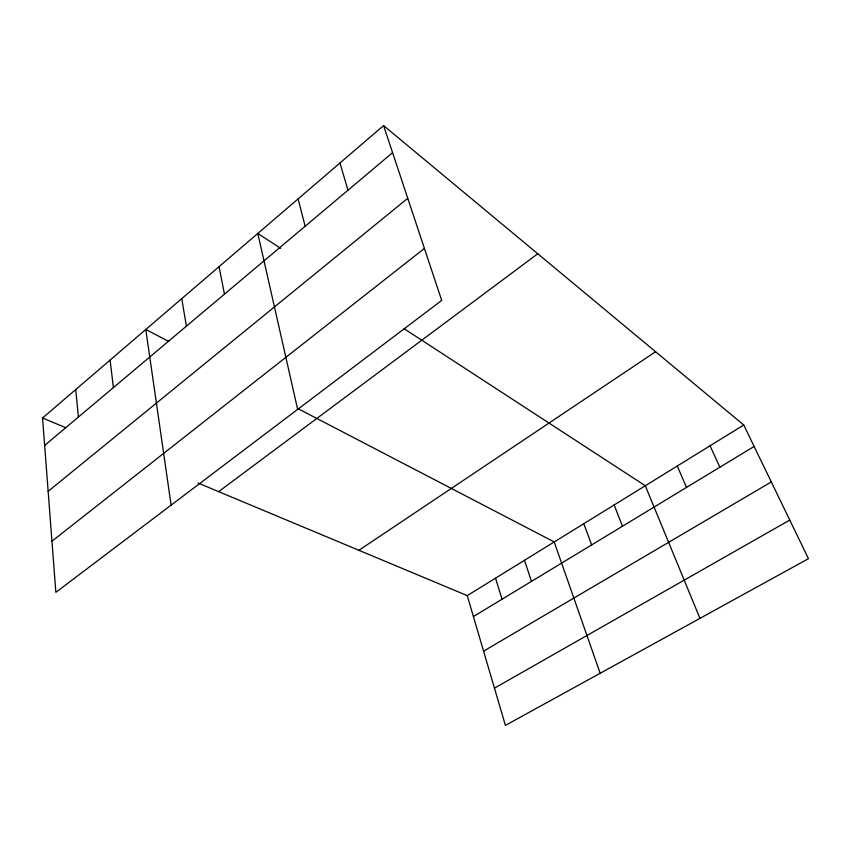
<?xml version="1.0" encoding="UTF-8"?>
<svg xmlns="http://www.w3.org/2000/svg" width="851" height="851" viewBox="0 0 851 851"><rect width="100%" height="100%" fill="white"/><g stroke="black" fill="none" stroke-linecap="round" stroke-linejoin="round"><path stroke-width="1.28" d="M383.588 125.597L441.701 300.414L55.858 592.339L42.55 418.001L383.588 125.597L743.742 425L808.45 558.671L505.409 725.403L467.252 595.615L198.187 483.091M44.646 445.456L392.588 152.68M48.145 491.335L407.757 198.315M51.954 541.204L424.415 248.439M218.643 491.644L537.768 253.768M358.899 550.31L655.589 351.718M467.252 595.615L743.742 425M473.411 616.581L754.124 446.445M483.581 651.175L771.304 481.943M494.452 688.151L789.76 520.067M42.55 418.001L65.655 427.659M168.955 341.528L145.798 329.475L171.115 505.143M298.233 408.778L554.214 541.949L600.168 673.258M280.692 248.354L257.8 233.451L297.659 409.395M404.065 328.677L645.292 485.751L699.958 618.358M710.053 445.796L719.882 467.199M677.247 466.04L686.544 487.41M614.156 504.962L622.464 526.248M583.807 523.695L591.658 544.917M524.493 560.298L531.471 581.403M495.516 578.18L502.069 599.21M339.975 162.998L347.974 190.22M298.084 198.911L305.158 226.26M219.058 266.671L224.462 294.148M181.742 298.658L186.412 326.167M110.109 360.079L113.406 387.599M75.718 389.567L78.398 417.054"/></g></svg>
